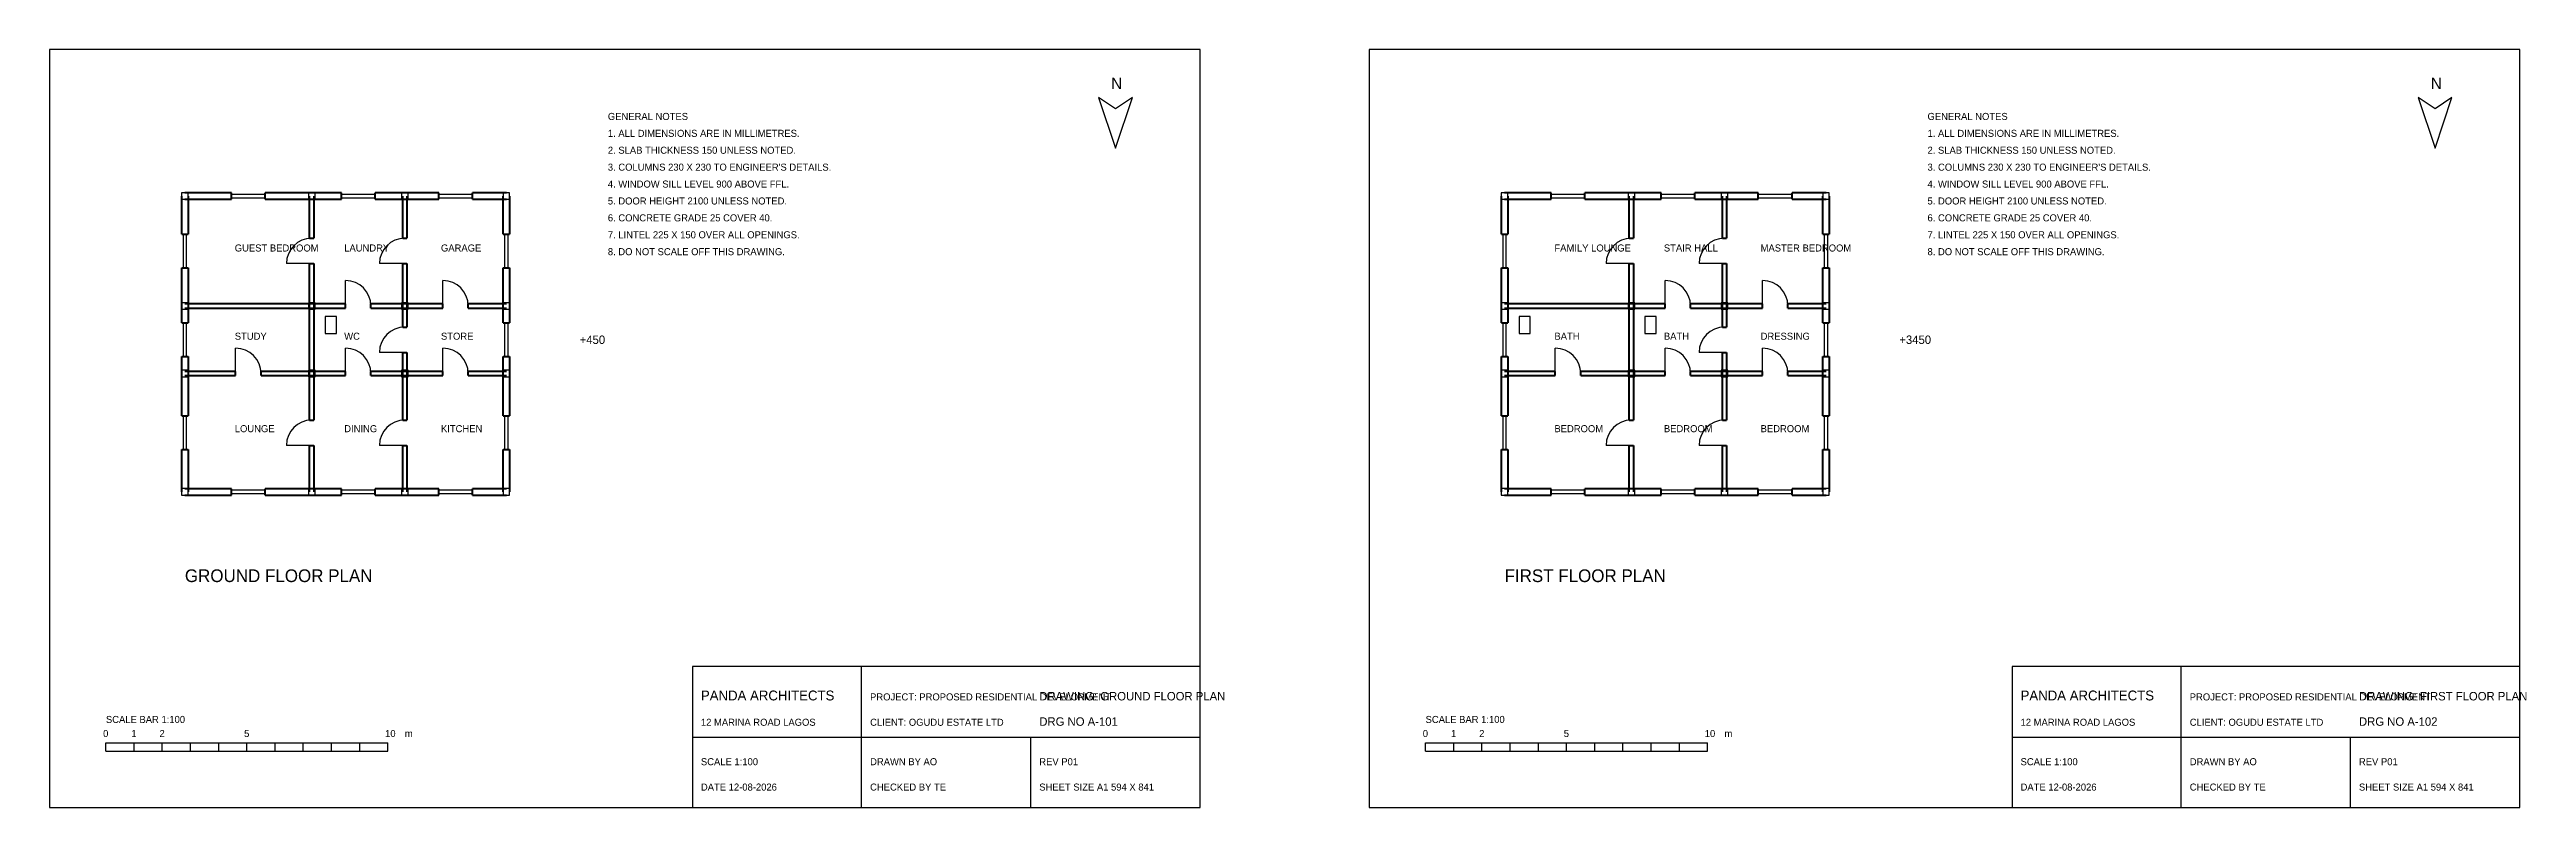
# Model space of a CAD drawing. Header units: millimetres. Extents: x 0 to 173300, y -11200 to 15700.
# Drawn here: x 0 to 87841, y -11200 to 15700 of the extents above; entities that cross this region are included whole.
import ezdxf

# ---------------------------------------------------------------- set-up
doc = ezdxf.new("R2010")
doc.units = ezdxf.units.MM
doc.layers.get('0').update_dxf_attribs({"color": 1, "linetype": 'CONTINUOUS'})
for name, color, linetype in [('COLUMN', 5, 'CONTINUOUS'), ('DOOR', 3, 'CONTINUOUS'), ('SANITARY', 7, 'CONTINUOUS'), ('TEXT', 6, 'CONTINUOUS'), ('WALL', 4, 'CONTINUOUS'), ('WIND', 2, 'CONTINUOUS')]:
    doc.layers.add(name, color=color, linetype=linetype)

# ---------------------------------------------------------------- blocks, each defined once
blk = doc.blocks.new('TITLEBLOCK-A1')
for p, q in [((6000, 0), (6000, 5000)), ((0, 2500), (18000, 2500)), ((12000, 0), (12000, 2500))]:
    blk.add_line(p, q)
blk.add_lwpolyline([(0, 0), (18000, 0), (18000, 5000), (0, 5000)], close=True)
for s, height, p in [('PANDA ARCHITECTS', 350, (300, 3800)), ('PROJECT: PROPOSED RESIDENTIAL DEVELOPMENT', 250, (6300, 3800)), ('12 MARINA ROAD LAGOS', 250, (300, 2900)), ('CLIENT: OGUDU ESTATE LTD', 250, (6300, 2900)), ('SCALE 1:100', 250, (300, 1500)), ('DRAWN BY AO', 250, (6300, 1500)), ('REV P01', 250, (12300, 1500)), ('DATE 12-08-2026', 250, (300, 600)), ('CHECKED BY TE', 250, (6300, 600)), ('SHEET SIZE A1 594 X 841', 250, (12300, 600))]:
    blk.add_text(s, height=height).set_placement(p)

msp = doc.modelspace()

# ---------------------------------------------------------------- linework, layer by layer
for p, q in [((40800, 15700), (0, 15700)), ((0, 15700), (0, -11200)), ((40800, -11200), (40800, 15700)), ((87600, 15700), (46800, 15700)), ((46800, 15700), (46800, -11200)), ((87600, -11200), (87600, 15700)), ((2000, -8900), (12000, -8900)), ((2000, -9200), (2000, -8900)), ((2000, -9200), (12000, -9200)), ((3000, -9200), (3000, -8900)), ((4000, -9200), (4000, -8900)), ((5000, -9200), (5000, -8900)), ((6000, -9200), (6000, -8900)), ((7000, -9200), (7000, -8900)), ((8000, -9200), (8000, -8900)), ((9000, -9200), (9000, -8900)), ((10000, -9200), (10000, -8900)), ((11000, -9200), (11000, -8900)), ((12000, -9200), (12000, -8900)), ((48800, -8900), (58800, -8900)), ((48800, -9200), (48800, -8900)), ((48800, -9200), (58800, -9200)), ((49800, -9200), (49800, -8900)), ((50800, -9200), (50800, -8900)), ((51800, -9200), (51800, -8900)), ((52800, -9200), (52800, -8900)), ((53800, -9200), (53800, -8900)), ((54800, -9200), (54800, -8900)), ((55800, -9200), (55800, -8900)), ((56800, -9200), (56800, -8900)), ((57800, -9200), (57800, -8900)), ((58800, -9200), (58800, -8900)), ((0, -11200), (40800, -11200)), ((46800, -11200), (87600, -11200))]:
    msp.add_line(p, q)
for points in [[(37800, 12200), (38400, 14000), (37800, 13600), (37200, 14000)], [(84600, 12200), (85200, 14000), (84600, 13600), (84000, 14000)]]:
    msp.add_lwpolyline(points, close=True)
at = {"layer": 'COLUMN'}
for points in [[(4685, 10385), (4915, 10385), (4915, 10615), (4685, 10615)], [(9185, 10385), (9415, 10385), (9415, 10615), (9185, 10615)], [(12485, 10385), (12715, 10385), (12715, 10615), (12485, 10615)], [(16085, 10385), (16315, 10385), (16315, 10615), (16085, 10615)], [(51485, 10385), (51715, 10385), (51715, 10615), (51485, 10615)], [(55985, 10385), (56215, 10385), (56215, 10615), (55985, 10615)], [(59285, 10385), (59515, 10385), (59515, 10615), (59285, 10615)], [(62885, 10385), (63115, 10385), (63115, 10615), (62885, 10615)], [(4685, 6485), (4915, 6485), (4915, 6715), (4685, 6715)], [(9185, 6485), (9415, 6485), (9415, 6715), (9185, 6715)], [(12485, 6485), (12715, 6485), (12715, 6715), (12485, 6715)], [(16085, 6485), (16315, 6485), (16315, 6715), (16085, 6715)], [(51485, 6485), (51715, 6485), (51715, 6715), (51485, 6715)], [(55985, 6485), (56215, 6485), (56215, 6715), (55985, 6715)], [(59285, 6485), (59515, 6485), (59515, 6715), (59285, 6715)], [(62885, 6485), (63115, 6485), (63115, 6715), (62885, 6715)], [(4685, 4085), (4915, 4085), (4915, 4315), (4685, 4315)], [(9185, 4085), (9415, 4085), (9415, 4315), (9185, 4315)], [(12485, 4085), (12715, 4085), (12715, 4315), (12485, 4315)], [(16085, 4085), (16315, 4085), (16315, 4315), (16085, 4315)], [(51485, 4085), (51715, 4085), (51715, 4315), (51485, 4315)], [(55985, 4085), (56215, 4085), (56215, 4315), (55985, 4315)], [(59285, 4085), (59515, 4085), (59515, 4315), (59285, 4315)], [(62885, 4085), (63115, 4085), (63115, 4315), (62885, 4315)], [(4685, -115), (4915, -115), (4915, 115), (4685, 115)], [(9185, -115), (9415, -115), (9415, 115), (9185, 115)], [(12485, -115), (12715, -115), (12715, 115), (12485, 115)], [(16085, -115), (16315, -115), (16315, 115), (16085, 115)], [(51485, -115), (51715, -115), (51715, 115), (51485, 115)], [(55985, -115), (56215, -115), (56215, 115), (55985, 115)], [(59285, -115), (59515, -115), (59515, 115), (59285, 115)], [(62885, -115), (63115, -115), (63115, 115), (62885, 115)]]:
    msp.add_lwpolyline(points, close=True, dxfattribs=at)
at = {"layer": 'DOOR'}
for p, q in [((9300, 8100), (8400, 8100)), ((12600, 8100), (11700, 8100)), ((56100, 8100), (55200, 8100)), ((59400, 8100), (58500, 8100)), ((10500, 6600), (10500, 7500)), ((13950, 6600), (13950, 7500)), ((57300, 6600), (57300, 7500)), ((60750, 6600), (60750, 7500)), ((6600, 4200), (6600, 5100)), ((10500, 4200), (10500, 5100)), ((12600, 4950), (11700, 4950)), ((13950, 4200), (13950, 5100)), ((53400, 4200), (53400, 5100)), ((57300, 4200), (57300, 5100)), ((59400, 4950), (58500, 4950)), ((60750, 4200), (60750, 5100)), ((9300, 1650), (8400, 1650)), ((12600, 1650), (11700, 1650)), ((56100, 1650), (55200, 1650)), ((59400, 1650), (58500, 1650))]:
    msp.add_line(p, q, dxfattribs=at)
for centre, start, end in [((9300, 8100), 90, 180), ((12600, 8100), 90, 180), ((56100, 8100), 90, 180), ((59400, 8100), 90, 180), ((10500, 6600), 0, 90), ((13950, 6600), 0, 90), ((57300, 6600), 0, 90), ((60750, 6600), 0, 90), ((12600, 4950), 90, 180), ((59400, 4950), 90, 180), ((6600, 4200), 0, 90), ((10500, 4200), 0, 90), ((13950, 4200), 0, 90), ((53400, 4200), 0, 90), ((57300, 4200), 0, 90), ((60750, 4200), 0, 90), ((9300, 1650), 90, 180), ((12600, 1650), 90, 180), ((56100, 1650), 90, 180), ((59400, 1650), 90, 180)]:
    msp.add_arc(centre, 900, start, end, dxfattribs=at)
at = {"layer": 'SANITARY'}
for points in [[(9775, 5625), (10175, 5625), (10175, 6225), (9775, 6225)], [(52112.5, 5625), (52512.5, 5625), (52512.5, 6225), (52112.5, 6225)], [(56575, 5625), (56975, 5625), (56975, 6225), (56575, 6225)]]:
    msp.add_lwpolyline(points, close=True, dxfattribs=at)
at = {"layer": 'WALL', "lineweight": 50}
for p, q in [((6450, 10612.5), (4800, 10612.5)), ((6450, 10387.5), (6450, 10612.5)), ((9300, 10612.5), (7650, 10612.5)), ((7650, 10387.5), (7650, 10612.5)), ((10350, 10612.5), (9300, 10612.5)), ((10350, 10387.5), (10350, 10612.5)), ((12600, 10612.5), (11550, 10612.5)), ((11550, 10387.5), (11550, 10612.5)), ((13800, 10612.5), (12600, 10612.5)), ((13800, 10387.5), (13800, 10612.5)), ((16200, 10612.5), (15000, 10612.5)), ((15000, 10387.5), (15000, 10612.5)), ((53250, 10612.5), (51600, 10612.5)), ((53250, 10387.5), (53250, 10612.5)), ((56100, 10612.5), (54450, 10612.5)), ((54450, 10387.5), (54450, 10612.5)), ((57150, 10612.5), (56100, 10612.5)), ((57150, 10387.5), (57150, 10612.5)), ((59400, 10612.5), (58350, 10612.5)), ((58350, 10387.5), (58350, 10612.5)), ((60600, 10612.5), (59400, 10612.5)), ((60600, 10387.5), (60600, 10612.5)), ((63000, 10612.5), (61800, 10612.5)), ((61800, 10387.5), (61800, 10612.5)), ((4687.5, 9150), (4687.5, 10500)), ((4800, 10387.5), (6450, 10387.5)), ((4912.5, 10500), (4912.5, 9150)), ((7650, 10387.5), (9300, 10387.5)), ((9225, 9000), (9225, 10500)), ((9300, 10387.5), (10350, 10387.5)), ((9375, 10500), (9375, 9000)), ((11550, 10387.5), (12600, 10387.5)), ((12525, 9000), (12525, 10500)), ((12600, 10387.5), (13800, 10387.5)), ((12675, 10500), (12675, 9000)), ((15000, 10387.5), (16200, 10387.5)), ((16087.5, 9150), (16087.5, 10500)), ((16312.5, 10500), (16312.5, 9150)), ((51487.5, 9150), (51487.5, 10500)), ((51600, 10387.5), (53250, 10387.5)), ((51712.5, 10500), (51712.5, 9150)), ((54450, 10387.5), (56100, 10387.5)), ((56025, 9000), (56025, 10500)), ((56100, 10387.5), (57150, 10387.5)), ((56175, 10500), (56175, 9000)), ((58350, 10387.5), (59400, 10387.5)), ((59325, 9000), (59325, 10500)), ((59400, 10387.5), (60600, 10387.5)), ((59475, 10500), (59475, 9000)), ((61800, 10387.5), (63000, 10387.5)), ((62887.5, 9150), (62887.5, 10500)), ((63112.5, 10500), (63112.5, 9150)), ((4687.5, 9150), (4912.5, 9150)), ((9225, 9000), (9375, 9000)), ((12525, 9000), (12675, 9000)), ((16087.5, 9150), (16312.5, 9150)), ((51487.5, 9150), (51712.5, 9150)), ((56025, 9000), (56175, 9000)), ((59325, 9000), (59475, 9000)), ((62887.5, 9150), (63112.5, 9150)), ((4687.5, 6600), (4687.5, 7950)), ((4687.5, 7950), (4912.5, 7950)), ((4912.5, 7950), (4912.5, 6600)), ((9225, 6600), (9225, 8100)), ((9225, 8100), (9375, 8100)), ((9375, 8100), (9375, 6600)), ((12525, 6600), (12525, 8100)), ((12525, 8100), (12675, 8100)), ((12675, 8100), (12675, 6600)), ((16087.5, 6600), (16087.5, 7950)), ((16087.5, 7950), (16312.5, 7950)), ((16312.5, 7950), (16312.5, 6600)), ((51487.5, 6600), (51487.5, 7950)), ((51487.5, 7950), (51712.5, 7950)), ((51712.5, 7950), (51712.5, 6600)), ((56025, 6600), (56025, 8100)), ((56025, 8100), (56175, 8100)), ((56175, 8100), (56175, 6600)), ((59325, 6600), (59325, 8100)), ((59325, 8100), (59475, 8100)), ((59475, 8100), (59475, 6600)), ((62887.5, 6600), (62887.5, 7950)), ((62887.5, 7950), (63112.5, 7950)), ((63112.5, 7950), (63112.5, 6600)), ((4687.5, 6000), (4687.5, 6600)), ((9300, 6675), (4800, 6675)), ((4800, 6525), (9300, 6525)), ((4912.5, 6600), (4912.5, 6000)), ((9225, 4200), (9225, 6600)), ((10500, 6675), (9300, 6675)), ((9300, 6525), (10500, 6525)), ((9375, 6600), (9375, 4200)), ((10500, 6525), (10500, 6675)), ((12600, 6675), (11400, 6675)), ((11400, 6525), (11400, 6675)), ((11400, 6525), (12600, 6525)), ((12525, 5850), (12525, 6600)), ((13950, 6675), (12600, 6675)), ((12600, 6525), (13950, 6525)), ((12675, 6600), (12675, 5850)), ((13950, 6525), (13950, 6675)), ((16200, 6675), (14850, 6675)), ((14850, 6525), (14850, 6675)), ((14850, 6525), (16200, 6525)), ((16087.5, 6000), (16087.5, 6600)), ((16312.5, 6600), (16312.5, 6000)), ((51487.5, 6000), (51487.5, 6600)), ((56100, 6675), (51600, 6675)), ((51600, 6525), (56100, 6525)), ((51712.5, 6600), (51712.5, 6000)), ((56025, 4200), (56025, 6600)), ((57300, 6675), (56100, 6675)), ((56100, 6525), (57300, 6525)), ((56175, 6600), (56175, 4200)), ((57300, 6525), (57300, 6675)), ((59400, 6675), (58200, 6675)), ((58200, 6525), (58200, 6675)), ((58200, 6525), (59400, 6525)), ((59325, 5850), (59325, 6600)), ((60750, 6675), (59400, 6675)), ((59400, 6525), (60750, 6525)), ((59475, 6600), (59475, 5850)), ((60750, 6525), (60750, 6675)), ((63000, 6675), (61650, 6675)), ((61650, 6525), (61650, 6675)), ((61650, 6525), (63000, 6525)), ((62887.5, 6000), (62887.5, 6600)), ((63112.5, 6600), (63112.5, 6000)), ((4687.5, 6000), (4912.5, 6000)), ((12525, 5850), (12675, 5850)), ((16087.5, 6000), (16312.5, 6000)), ((51487.5, 6000), (51712.5, 6000)), ((59325, 5850), (59475, 5850)), ((62887.5, 6000), (63112.5, 6000)), ((4687.5, 4200), (4687.5, 4800)), ((4687.5, 4800), (4912.5, 4800)), ((4912.5, 4800), (4912.5, 4200)), ((12525, 4200), (12525, 4950)), ((12525, 4950), (12675, 4950)), ((12675, 4950), (12675, 4200)), ((16087.5, 4200), (16087.5, 4800)), ((16087.5, 4800), (16312.5, 4800)), ((16312.5, 4800), (16312.5, 4200)), ((51487.5, 4200), (51487.5, 4800)), ((51487.5, 4800), (51712.5, 4800)), ((51712.5, 4800), (51712.5, 4200)), ((59325, 4200), (59325, 4950)), ((59325, 4950), (59475, 4950)), ((59475, 4950), (59475, 4200)), ((62887.5, 4200), (62887.5, 4800)), ((62887.5, 4800), (63112.5, 4800)), ((63112.5, 4800), (63112.5, 4200)), ((4687.5, 2700), (4687.5, 4200)), ((6600, 4275), (4800, 4275)), ((4800, 4125), (6600, 4125)), ((4912.5, 4200), (4912.5, 2700)), ((6600, 4125), (6600, 4275)), ((9300, 4275), (7500, 4275)), ((7500, 4125), (7500, 4275)), ((7500, 4125), (9300, 4125)), ((9225, 2550), (9225, 4200)), ((10500, 4275), (9300, 4275)), ((9300, 4125), (10500, 4125)), ((9375, 4200), (9375, 2550)), ((10500, 4125), (10500, 4275)), ((12600, 4275), (11400, 4275)), ((11400, 4125), (11400, 4275)), ((11400, 4125), (12600, 4125)), ((12525, 2550), (12525, 4200)), ((13950, 4275), (12600, 4275)), ((12600, 4125), (13950, 4125)), ((12675, 4200), (12675, 2550)), ((13950, 4125), (13950, 4275)), ((16200, 4275), (14850, 4275)), ((14850, 4125), (14850, 4275)), ((14850, 4125), (16200, 4125)), ((16087.5, 2700), (16087.5, 4200)), ((16312.5, 4200), (16312.5, 2700)), ((51487.5, 2700), (51487.5, 4200)), ((53400, 4275), (51600, 4275)), ((51600, 4125), (53400, 4125)), ((51712.5, 4200), (51712.5, 2700)), ((53400, 4125), (53400, 4275)), ((56100, 4275), (54300, 4275)), ((54300, 4125), (54300, 4275)), ((54300, 4125), (56100, 4125)), ((56025, 2550), (56025, 4200)), ((57300, 4275), (56100, 4275)), ((56100, 4125), (57300, 4125)), ((56175, 4200), (56175, 2550)), ((57300, 4125), (57300, 4275)), ((59400, 4275), (58200, 4275)), ((58200, 4125), (58200, 4275)), ((58200, 4125), (59400, 4125)), ((59325, 2550), (59325, 4200)), ((60750, 4275), (59400, 4275)), ((59400, 4125), (60750, 4125)), ((59475, 4200), (59475, 2550)), ((60750, 4125), (60750, 4275)), ((63000, 4275), (61650, 4275)), ((61650, 4125), (61650, 4275)), ((61650, 4125), (63000, 4125)), ((62887.5, 2700), (62887.5, 4200)), ((63112.5, 4200), (63112.5, 2700)), ((4687.5, 2700), (4912.5, 2700)), ((16087.5, 2700), (16312.5, 2700)), ((51487.5, 2700), (51712.5, 2700)), ((62887.5, 2700), (63112.5, 2700)), ((9225, 2550), (9375, 2550)), ((12525, 2550), (12675, 2550)), ((56025, 2550), (56175, 2550)), ((59325, 2550), (59475, 2550)), ((4687.5, 0), (4687.5, 1500)), ((4687.5, 1500), (4912.5, 1500)), ((4912.5, 1500), (4912.5, 0)), ((9225, 0), (9225, 1650)), ((9225, 1650), (9375, 1650)), ((9375, 1650), (9375, 0)), ((12525, 0), (12525, 1650)), ((12525, 1650), (12675, 1650)), ((12675, 1650), (12675, 0)), ((16087.5, 0), (16087.5, 1500)), ((16087.5, 1500), (16312.5, 1500)), ((16312.5, 1500), (16312.5, 0)), ((51487.5, 0), (51487.5, 1500)), ((51487.5, 1500), (51712.5, 1500)), ((51712.5, 1500), (51712.5, 0)), ((56025, 0), (56025, 1650)), ((56025, 1650), (56175, 1650)), ((56175, 1650), (56175, 0)), ((59325, 0), (59325, 1650)), ((59325, 1650), (59475, 1650)), ((59475, 1650), (59475, 0)), ((62887.5, 0), (62887.5, 1500)), ((62887.5, 1500), (63112.5, 1500)), ((63112.5, 1500), (63112.5, 0)), ((6450, 112.5), (4800, 112.5)), ((6450, -112.5), (6450, 112.5)), ((9300, 112.5), (7650, 112.5)), ((7650, -112.5), (7650, 112.5)), ((10350, 112.5), (9300, 112.5)), ((10350, -112.5), (10350, 112.5)), ((12600, 112.5), (11550, 112.5)), ((11550, -112.5), (11550, 112.5)), ((13800, 112.5), (12600, 112.5)), ((13800, -112.5), (13800, 112.5)), ((16200, 112.5), (15000, 112.5)), ((15000, -112.5), (15000, 112.5)), ((53250, 112.5), (51600, 112.5)), ((53250, -112.5), (53250, 112.5)), ((56100, 112.5), (54450, 112.5)), ((54450, -112.5), (54450, 112.5)), ((57150, 112.5), (56100, 112.5)), ((57150, -112.5), (57150, 112.5)), ((59400, 112.5), (58350, 112.5)), ((58350, -112.5), (58350, 112.5)), ((60600, 112.5), (59400, 112.5)), ((60600, -112.5), (60600, 112.5)), ((63000, 112.5), (61800, 112.5)), ((61800, -112.5), (61800, 112.5)), ((4800, -112.5), (6450, -112.5)), ((7650, -112.5), (9300, -112.5)), ((9300, -112.5), (10350, -112.5)), ((11550, -112.5), (12600, -112.5)), ((12600, -112.5), (13800, -112.5)), ((15000, -112.5), (16200, -112.5)), ((51600, -112.5), (53250, -112.5)), ((54450, -112.5), (56100, -112.5)), ((56100, -112.5), (57150, -112.5)), ((58350, -112.5), (59400, -112.5)), ((59400, -112.5), (60600, -112.5)), ((61800, -112.5), (63000, -112.5))]:
    msp.add_line(p, q, dxfattribs=at)
at = {"layer": 'WIND'}
for points in [[(6450, 10440), (7650, 10440), (7650, 10560), (6450, 10560)], [(10350, 10440), (11550, 10440), (11550, 10560), (10350, 10560)], [(13800, 10440), (15000, 10440), (15000, 10560), (13800, 10560)], [(53250, 10440), (54450, 10440), (54450, 10560), (53250, 10560)], [(57150, 10440), (58350, 10440), (58350, 10560), (57150, 10560)], [(60600, 10440), (61800, 10440), (61800, 10560), (60600, 10560)], [(4740, 7950), (4860, 7950), (4860, 9150), (4740, 9150)], [(16140, 7950), (16260, 7950), (16260, 9150), (16140, 9150)], [(51540, 7950), (51660, 7950), (51660, 9150), (51540, 9150)], [(62940, 7950), (63060, 7950), (63060, 9150), (62940, 9150)], [(4740, 4800), (4860, 4800), (4860, 6000), (4740, 6000)], [(16140, 4800), (16260, 4800), (16260, 6000), (16140, 6000)], [(51540, 4800), (51660, 4800), (51660, 6000), (51540, 6000)], [(62940, 4800), (63060, 4800), (63060, 6000), (62940, 6000)], [(4740, 1500), (4860, 1500), (4860, 2700), (4740, 2700)], [(16140, 1500), (16260, 1500), (16260, 2700), (16140, 2700)], [(51540, 1500), (51660, 1500), (51660, 2700), (51540, 2700)], [(62940, 1500), (63060, 1500), (63060, 2700), (62940, 2700)], [(6450, -60), (7650, -60), (7650, 60), (6450, 60)], [(10350, -60), (11550, -60), (11550, 60), (10350, 60)], [(13800, -60), (15000, -60), (15000, 60), (13800, 60)], [(53250, -60), (54450, -60), (54450, 60), (53250, 60)], [(57150, -60), (58350, -60), (58350, 60), (57150, 60)], [(60600, -60), (61800, -60), (61800, 60), (60600, 60)]]:
    msp.add_lwpolyline(points, close=True, dxfattribs=at)

# ---------------------------------------------------------------- block references
for p in [(22800, -11200), (69600, -11200)]:
    msp.add_blockref('TITLEBLOCK-A1', p)

# ---------------------------------------------------------------- texts
for s, height, p in [('N', 400, (37650, 14300)), ('N', 400, (84450, 14300)), ('GENERAL NOTES', 250, (19800, 13200)), ('GENERAL NOTES', 250, (66600, 13200)), ('1. ALL DIMENSIONS ARE IN MILLIMETRES.', 250, (19800, 12600)), ('1. ALL DIMENSIONS ARE IN MILLIMETRES.', 250, (66600, 12600)), ("3. COLUMNS 230 X 230 TO ENGINEER'S DETAILS.", 250, (19800, 11400)), ('2. SLAB THICKNESS 150 UNLESS NOTED.', 250, (19800, 12000)), ("3. COLUMNS 230 X 230 TO ENGINEER'S DETAILS.", 250, (66600, 11400)), ('2. SLAB THICKNESS 150 UNLESS NOTED.', 250, (66600, 12000)), ('4. WINDOW SILL LEVEL 900 ABOVE FFL.', 250, (19800, 10800)), ('4. WINDOW SILL LEVEL 900 ABOVE FFL.', 250, (66600, 10800)), ('5. DOOR HEIGHT 2100 UNLESS NOTED.', 250, (19800, 10200)), ('6. CONCRETE GRADE 25 COVER 40.', 250, (19800, 9600)), ('5. DOOR HEIGHT 2100 UNLESS NOTED.', 250, (66600, 10200)), ('6. CONCRETE GRADE 25 COVER 40.', 250, (66600, 9600)), ('7. LINTEL 225 X 150 OVER ALL OPENINGS.', 250, (19800, 9000)), ('7. LINTEL 225 X 150 OVER ALL OPENINGS.', 250, (66600, 9000)), ('8. DO NOT SCALE OFF THIS DRAWING.', 250, (19800, 8400)), ('8. DO NOT SCALE OFF THIS DRAWING.', 250, (66600, 8400)), ('DRAWING: GROUND FLOOR PLAN', 300, (35100, -7400)), ('DRAWING: FIRST FLOOR PLAN', 300, (81900, -7400)), ('0', 250, (1900, -8700)), ('SCALE BAR 1:100', 250, (2000, -8200)), ('1', 250, (2900, -8700)), ('2', 250, (3900, -8700)), ('5', 250, (6900, -8700)), ('10', 250, (11900, -8700)), ('m', 250, (12600, -8700)), ('DRG NO A-101', 300, (35100, -8300)), ('0', 250, (48700, -8700)), ('SCALE BAR 1:100', 250, (48800, -8200)), ('1', 250, (49700, -8700)), ('2', 250, (50700, -8700)), ('5', 250, (53700, -8700)), ('10', 250, (58700, -8700)), ('m', 250, (59400, -8700)), ('DRG NO A-102', 300, (81900, -8300))]:
    msp.add_text(s, height=height).set_placement(p)
at = {"layer": 'TEXT'}
for s, height, p in [('GUEST BEDROOM', 250, (6568.8, 8531.2)), ('GARAGE', 250, (13881.2, 8531.2)), ('FAMILY LOUNGE', 250, (53368.8, 8531.2)), ('STAIR HALL', 250, (57250, 8531.2)), ('MASTER BEDROOM', 250, (60681.2, 8531.2)), ('LAUNDRY', 250, (10450, 8531.2)), ('STUDY', 250, (6568.8, 5400)), ('WC', 250, (10450, 5400)), ('STORE', 250, (13881.2, 5400)), ('+450', 300, (18800, 5250)), ('BATH', 250, (53368.8, 5400)), ('BATH', 250, (57250, 5400)), ('DRESSING', 250, (60681.2, 5400)), ('+3450', 300, (65600, 5250)), ('LOUNGE', 250, (6568.8, 2118.8)), ('DINING', 250, (10450, 2118.8)), ('KITCHEN', 250, (13881.2, 2118.8)), ('BEDROOM', 250, (53368.8, 2118.8)), ('BEDROOM', 250, (57250, 2118.8)), ('BEDROOM', 250, (60681.2, 2118.8)), ('GROUND FLOOR PLAN', 450, (4800, -3200)), ('FIRST FLOOR PLAN', 450, (51600, -3200))]:
    msp.add_text(s, height=height, dxfattribs=at).set_placement(p)

doc.saveas('drawing.dxf')
